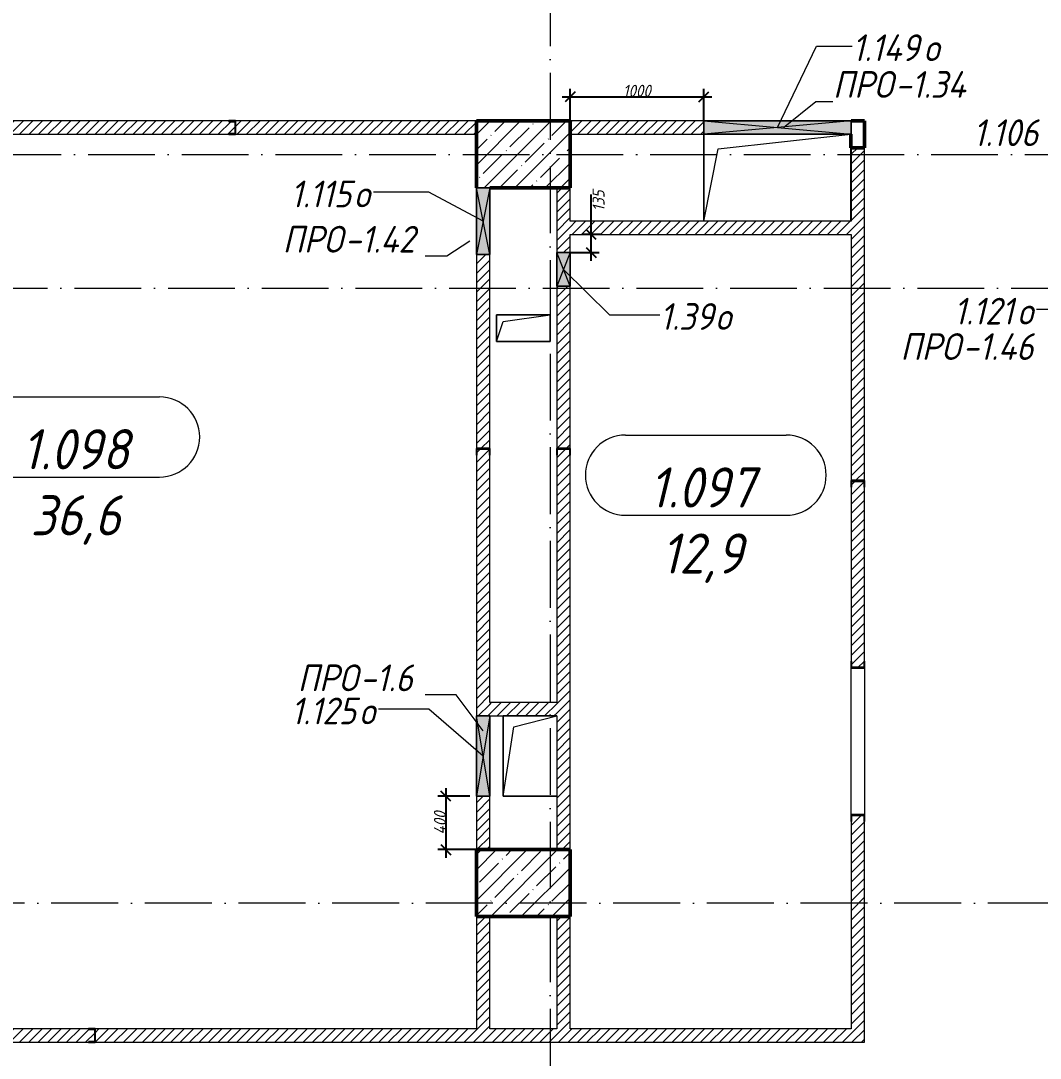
# Model space of a CAD drawing. Header units: millimetres. Extents: x -12989 to 629078, y -109036 to 555275.
# Drawn here: x 598158 to 605777, y 334713 to 342472 of the extents above; entities that cross this region are included whole.
import ezdxf

# ---------------------------------------------------------------- set-up
doc = ezdxf.new("R2010")
doc.units = ezdxf.units.MM
doc.linetypes.add('50_200_ШТРИХ_1Т_ш5_п1_п1_', pattern=[700, 500, -100, 0, -100])
for name, color, linetype, lineweight in [('A-____-____-DIMS', 7, 'Continuous', 9), ('A-DETL-GENF-OTLN', 7, 'Continuous', 9), ('A-FLOR-____-OTLN', 7, 'Continuous', 9), ('A-GENM-____-IDEN', 7, 'Continuous', 9), ('A-GENM-____-MCUT', 7, 'Continuous', 25), ('A-GENM-____-OTLN', 7, 'Continuous', 9), ('A-GENM-____-OTLN-1', 7, 'Continuous', 25), ('A-GLAZ-____-IDEN', 7, 'Continuous', 9), ('A-GLAZ-____-OTLN', 7, 'Continuous', 9), ('A-WALL-____-PATT-1', 7, 'Continuous', 9), ('A-WALL-FNSH-MCUT-1', 7, 'Continuous', 9), ('I-WALL-____-OTLN', 7, 'Continuous', 9), ('S-COLS-____-MCUT', 7, 'Continuous', 50), ('S-COLS-____-OTLN', 7, 'Continuous', 9), ('S-GRID-____-OTLN-1', 7, '50_200_ШТРИХ_1Т_ш5_п1_п1_', 9)]:
    doc.layers.add(name, color=color, linetype=linetype, lineweight=lineweight)
doc.layers.add('A-AREA-IDEN-1', color=7, linetype='Continuous', lineweight=9, true_color=0xaaaaaa)
doc.styles.add('ISOCPEUR_I', font='isocpeui.ttf', dxfattribs={"width": 0.9, "height": 2.5})
doc.styles.add('ISOCPEUR_I_11', font='isocpeui.ttf', dxfattribs={"width": 0.9, "height": 200})
doc.styles.add('ISOCPEUR_I_7', font='isocpeui.ttf', dxfattribs={"width": 0.9, "height": 90})
doc.dimstyles.new('ISO-1_8_0_9К_СРЕДНИЙ_Кладочные_1', dxfattribs={"dimscale": 304.8, "dimtxt": 89.638306, "dimasz": 0.246063, "dimexe": 0.19685, "dimexo": 0, "dimgap": 0, "dimtad": 1, "dimdec": 3, "dimrnd": 0.001, "dimdsep": 46, "dimtxsty": 'ISOCPEUR_I_7', "dimblk1": 'OBLIQUE', "dimblk2": 'OBLIQUE', "dimsah": 1, "dimcen": 0.09, "dimdle": 0.19685, "dimazin": 0, "dimtfac": 1, "dimtdec": 4, "dimtix": 1, "dimtmove": 0, "dimatfit": 3, "dimfxl": 1, "dimtvp": 1, "dimtolj": 1, "dimtzin": 0, "dimarcsym": 2})
doc.dimstyles.new('ISO-1_8_0_9К_СРЕДНИЙ_Кладочные_2', dxfattribs={"dimscale": 304.8, "dimtxt": 89.638306, "dimasz": 0.246063, "dimexe": 0.19685, "dimexo": 0, "dimgap": 0, "dimtad": 1, "dimdec": 3, "dimrnd": 0.001, "dimdsep": 46, "dimtxsty": 'ISOCPEUR_I_7', "dimblk1": 'OBLIQUE', "dimblk2": 'OBLIQUE', "dimsah": 1, "dimcen": 0.09, "dimdle": 0.19685, "dimazin": 0, "dimtfac": 1, "dimtdec": 4, "dimtix": 1, "dimtmove": 1, "dimatfit": 3, "dimfxl": 1, "dimtvp": 1, "dimtolj": 1, "dimtzin": 0, "dimarcsym": 2})
pattern_1 = [(45, (513013.31, 265891.49), (-35.35534, 35.35534), [])]

# ---------------------------------------------------------------- blocks, each defined once
blk = doc.blocks.new('BSC_Колонна _Прямоугольная - 500х700-V156-АР1_План отверстий 1 этажа в осях 1-64_Ю-ЯЯ')
at = {"layer": 'S-COLS-____-OTLN'}
h = blk.add_hatch(dxfattribs=at)
h.set_pattern_fill('FP_168', color=256, style=0, pattern_type=2)
h.set_pattern_definition([(315, (-70131.04, 88900), (114.04925, 114.04925), []), (315, (-70131.04, 88785.95), (114.04925, 114.04925), [201.613, -40.323, 3.353, -36.97])])
h.paths.add_polyline_path([(-250, -350), (250, -350), (250, 350), (-250, 350)], flags=0)
at = {"layer": 'S-COLS-____-MCUT'}
for p, q in [((250, 350), (-250, 350)), ((-250, 350), (-250, -350)), ((250, -350), (250, 350)), ((-250, -350), (250, -350))]:
    blk.add_line(p, q, dxfattribs=at)
blk = doc.blocks.new('BSC_Колонна _Прямоугольная - 500х700-V159-АР1_План отверстий 1 этажа в осях 1-64_Ю-ЯЯ')
at = {"layer": 'S-COLS-____-OTLN'}
h = blk.add_hatch(dxfattribs=at)
h.set_pattern_fill('FP_171', color=256, style=0, pattern_type=2)
h.set_pattern_definition([(315, (-75581.04, 88900), (114.04925, 114.04925), []), (315, (-75581.04, 88785.95), (114.04925, 114.04925), [201.613, -40.323, 3.353, -36.97])])
h.paths.add_polyline_path([(-250, 350), (-250, -350), (250, -350), (250, 350)], flags=0)
at = {"layer": 'S-COLS-____-MCUT'}
for p, q in [((250, 350), (-250, 350)), ((250, -350), (250, 350)), ((-250, 250), (-250, -350)), ((-250, -350), (250, -350))]:
    blk.add_line(p, q, dxfattribs=at)
blk = doc.blocks.new('154_Фахверк_СКБ_Швеллер - Тип_100_4010-27789772-АР1_План отверстий 1 этажа в осях 1-64_Ю-ЯЯ')
at = {"layer": 'A-GENM-____-MCUT'}
for p, q in [((175, 50), (125, 50)), ((125, 50), (125, -50)), ((128, 47), (175, 47)), ((128, -47), (128, 47)), ((175, 47), (175, 50)), ((125, -50), (175, -50)), ((175, -47), (128, -47)), ((175, -50), (175, -47))]:
    blk.add_line(p, q, dxfattribs=at)
blk = doc.blocks.new('154_Фахверк_СКБ_Швеллер - Тип_100_3600-27825154-АР1_План отверстий 1 этажа в осях 1-64_Ю-ЯЯ')
at = {"layer": 'A-GENM-____-MCUT'}
for p, q in [((175, 50), (125, 50)), ((125, 50), (125, -50)), ((128, 47), (175, 47)), ((128, -47), (128, 47)), ((175, 47), (175, 50)), ((125, -50), (175, -50)), ((175, -47), (128, -47)), ((175, -50), (175, -47))]:
    blk.add_line(p, q, dxfattribs=at)
blk = doc.blocks.new('AR_Отверстие прямоугольное _в плите_ - AR_Отверстие прямоугольное _в плите_-30602863-АР1_План отверстий 1 этажа в осях 1-64_Ю-ЯЯ')
at = {"layer": 'A-GENM-____-OTLN'}
for p, q in [((-550, 325), (-550, -325)), ((-441.7, 216.7), (550, 325)), ((-550, -325), (-441.7, 216.7)), ((550, -325), (550, 225))]:
    blk.add_line(p, q, dxfattribs=at)
blk = doc.blocks.new('AR_Отверстие прямоугольное _в плите_ - AR_Отверстие прямоугольное _в плите_-30552564-АР1_План отверстий 1 этажа в осях 1-64_Ю-ЯЯ')
at = {"layer": 'A-GENM-____-OTLN'}
for p, q in [((200, 300), (-200, 300)), ((-200, 300), (-200, -300)), ((-120, 220), (200, 300)), ((-200, -300), (-120, 220)), ((-200, -300), (200, -300))]:
    blk.add_line(p, q, dxfattribs=at)
blk = doc.blocks.new('AR_Отверстие прямоугольное _в плите_ - AR_Отверстие прямоугольное _в плите_-V188-АР1_План отверстий 1 этажа в осях 1-64_Ю-ЯЯ')
at = {"layer": 'A-GENM-____-OTLN'}
for p, q in [((200, 100), (-200, 100)), ((-200, 100), (-200, -100)), ((-150, 50), (200, 100)), ((200, -100), (200, 100)), ((-200, -100), (-150, 50)), ((-200, -100), (200, -100))]:
    blk.add_line(p, q, dxfattribs=at)
blk = doc.blocks.new('AR_Отверстие прямоугольное _в стене__БезПР - AR_Отверстие прямоугольное _в стене__БезПР-36428202-АР1_План отверстий 1 этажа в осях 1-64_Ю-ЯЯ')
at = {"layer": 'A-GLAZ-____-OTLN'}
blk.add_hatch(color=256, dxfattribs=at).paths.add_polyline_path([(-125, -50), (125, -50), (125, 50), (-125, 50)], flags=0)
at = {"layer": 'A-DETL-GENF-OTLN'}
for p, q in [((-125, -50), (-125, 50)), ((-125, 50), (125, 50)), ((125, 50), (-125, -50)), ((-125, 50), (125, -50)), ((125, 50), (-125, 50)), ((-125, 50), (-125, -50)), ((125, 50), (125, -50)), ((125, -50), (125, 50)), ((125, -50), (-125, -50)), ((-125, -50), (125, -50))]:
    blk.add_line(p, q, dxfattribs=at)
blk = doc.blocks.new('AR_Отверстие прямоугольное _в стене_ - AR_Отверстие прямоугольное _в стене__ОВ-36720635-АР1_План отверстий 1 этажа в осях 1-64_Ю-ЯЯ')
at = {"layer": 'A-GLAZ-____-OTLN'}
blk.add_hatch(color=256, dxfattribs=at).paths.add_polyline_path([(250, -50), (250, 50), (-250, 50), (-250, -50)], flags=0)
at = {"layer": 'A-DETL-GENF-OTLN'}
for p, q in [((-250, -50), (-250, 50)), ((-250, 50), (250, 50)), ((250, 50), (-250, -50)), ((-250, 50), (250, -50)), ((250, 50), (-250, 50)), ((-250, 50), (-250, -50)), ((250, 50), (250, -50)), ((250, -50), (250, 50)), ((250, -50), (-250, -50)), ((-250, -50), (250, -50))]:
    blk.add_line(p, q, dxfattribs=at)
blk = doc.blocks.new('AR_Отверстие прямоугольное _в стене_ - AR_Отверстие прямоугольное _в стене__ОВ-36787329-АР1_План отверстий 1 этажа в осях 1-64_Ю-ЯЯ')
at = {"layer": 'A-GLAZ-____-OTLN'}
blk.add_hatch(color=256, dxfattribs=at).paths.add_polyline_path([(550, -50), (550, 50), (-550, 50), (-550, -50)], flags=0)
at = {"layer": 'A-DETL-GENF-OTLN'}
for p, q in [((-550, -50), (-550, 50)), ((-550, 50), (550, 50)), ((550, 50), (-550, -50)), ((-550, 50), (550, -50)), ((550, 50), (-550, 50)), ((-550, 50), (-550, -50)), ((550, 50), (550, -50)), ((550, -50), (550, 50)), ((550, -50), (-550, -50)), ((-550, -50), (550, -50))]:
    blk.add_line(p, q, dxfattribs=at)
blk = doc.blocks.new('AR_Отверстие прямоугольное _в стене_ - AR_Отверстие прямоугольное _в стене__ОВ-36719947-АР1_План отверстий 1 этажа в осях 1-64_Ю-ЯЯ')
at = {"layer": 'A-GLAZ-____-OTLN'}
blk.add_hatch(color=256, dxfattribs=at).paths.add_polyline_path([(300, 50), (-300, 50), (-300, -50), (300, -50)], flags=0)
at = {"layer": 'A-DETL-GENF-OTLN'}
for p, q in [((-300, -50), (-300, 50)), ((-300, 50), (300, 50)), ((300, 50), (-300, -50)), ((-300, 50), (300, -50)), ((300, 50), (-300, 50)), ((-300, 50), (-300, -50)), ((300, 50), (300, -50)), ((300, -50), (300, 50)), ((300, -50), (-300, -50)), ((-300, -50), (300, -50))]:
    blk.add_line(p, q, dxfattribs=at)
blk = doc.blocks.new('BSC_Колонна _Прямоугольная1 - 200х100 _металл_-V253-АР1_План отверстий 1 этажа в осях 1-64_Ю-ЯЯ')
at = {"layer": 'S-COLS-____-MCUT'}
for p, q in [((100, 50), (-100, 50)), ((-100, 50), (-100, -49.5)), ((100, -50), (100, 50)), ((0, -50), (100, -50))]:
    blk.add_line(p, q, dxfattribs=at)
blk = doc.blocks.new('_Oblique')
at = {"color": 0, "linetype": 'ByBlock', "lineweight": -2}
blk.add_line((-0.5, -0.5), (0.5, 0.5), dxfattribs=at)
blk = doc.blocks.new('*D5688')
at = {"layer": 'A-____-____-DIMS', "color": 0, "lineweight": -2, "transparency": 16777216}
for p, q in [((602420, 340872.5), (602420, 341171.4)), ((602500.4, 340872.5), (602360, 340872.5)), ((602420, 340677.5), (602420, 340872.5)), ((602263.3, 340737.5), (602480, 340737.5))]:
    blk.add_line(p, q, dxfattribs=at)
at = {"layer": 'Defpoints', "color": 0, "transparency": 16777216}
for p in [(602420, 340872.5), (602500.4, 340872.5), (602263.3, 340737.5)]:
    blk.add_point(p, dxfattribs=at)
at = {"layer": 'A-____-____-DIMS', "color": 0, "lineweight": -2, "transparency": 16777216, "xscale": 75, "yscale": 75, "zscale": 75}
for p, rotation in [((602420, 340872.5), 90), ((602420, 340737.5), 270)]:
    blk.add_blockref('_Oblique', p, dxfattribs=dict(at, rotation=rotation))
at = {"layer": 'A-____-____-DIMS', "color": 0, "transparency": 16777216, "insert": (602431.3, 341047.3), "char_height": 90, "width": 368.207, "attachment_point": 1, "rotation": 90, "line_spacing_factor": 1.149209, "style": 'ISOCPEUR_I_7'}
blk.add_mtext('\\A1;135', dxfattribs=at)
blk = doc.blocks.new('*D5689')
at = {"layer": 'A-____-____-DIMS', "color": 0, "lineweight": -2, "transparency": 16777216}
for p, q in [((601335.7, 336732.5), (601335.7, 336212.5)), ((601513.3, 336672.5), (601275.7, 336672.5)), ((601563.3, 336272.5), (601275.7, 336272.5))]:
    blk.add_line(p, q, dxfattribs=at)
at = {"layer": 'Defpoints', "color": 0, "transparency": 16777216}
for p in [(601513.3, 336672.5), (601335.7, 336272.5), (601563.3, 336272.5)]:
    blk.add_point(p, dxfattribs=at)
at = {"layer": 'A-____-____-DIMS', "color": 0, "lineweight": -2, "transparency": 16777216, "xscale": 75, "yscale": 75, "zscale": 75}
for p, rotation in [((601335.7, 336672.5), 90), ((601335.7, 336272.5), 270)]:
    blk.add_blockref('_Oblique', p, dxfattribs=dict(at, rotation=rotation))
at = {"layer": 'A-____-____-DIMS', "color": 0, "transparency": 16777216, "insert": (601290.7, 336472.5), "char_height": 90, "width": 426.127, "attachment_point": 5, "rotation": 90, "style": 'ISOCPEUR_I_7'}
blk.add_mtext('\\A1;400', dxfattribs=at)
blk = doc.blocks.new('*D5690')
at = {"layer": 'A-____-____-DIMS', "color": 0, "lineweight": -2, "transparency": 16777216}
for p, q in [((602263.3, 341722.5), (602263.3, 341963)), ((603263.3, 341705.6), (603263.3, 341963)), ((602203.3, 341903), (603323.3, 341903))]:
    blk.add_line(p, q, dxfattribs=at)
at = {"layer": 'Defpoints', "color": 0, "transparency": 16777216}
for p in [(603263.3, 341903), (602263.3, 341722.5), (603263.3, 341705.6)]:
    blk.add_point(p, dxfattribs=at)
at = {"layer": 'A-____-____-DIMS', "color": 0, "lineweight": -2, "transparency": 16777216, "xscale": 75, "yscale": 75, "zscale": 75, "rotation": 180}
blk.add_blockref('_Oblique', (602263.3, 341903), dxfattribs=at)
at = {"layer": 'A-____-____-DIMS', "color": 0, "lineweight": -2, "transparency": 16777216, "xscale": 75, "yscale": 75, "zscale": 75}
blk.add_blockref('_Oblique', (603263.3, 341903), dxfattribs=at)
at = {"layer": 'A-____-____-DIMS', "color": 0, "transparency": 16777216, "insert": (602763.3, 341948), "char_height": 90, "width": 504.733, "attachment_point": 5, "style": 'ISOCPEUR_I_7'}
blk.add_mtext('\\A1;1000', dxfattribs=at)
blk = doc.blocks.new('AAR_СКБ_Марка_помещения_1_5 ммп - Номер _ Площадь-27962135-АИ_План этажа_Стены_1')
at = {"layer": 'A-AREA-IDEN-1'}
for p, q in [((-2.987, 3), (3.013, 3)), ((-2.987, 0), (3.013, 0))]:
    blk.add_line(p, q, dxfattribs=at)
for centre, start, end in [((-2.987, 1.5), 90, 270), ((3.013, 1.5), 270, 90)]:
    blk.add_arc(centre, 1.5, start, end, dxfattribs=at)

msp = doc.modelspace()

# ---------------------------------------------------------------- hatches: boundary and pattern name
at = {"layer": 'A-WALL-____-PATT-1'}
h = msp.add_hatch(dxfattribs=at)
h.set_pattern_fill('FP_5', color=256, style=0, pattern_type=2)
h.set_pattern_definition(pattern_1)
h.paths.add_polyline_path([(601372.9355, 341622.5335), (601563.3109, 341622.5335), (601563.3109, 341722.5335), (599763.3109, 341722.5335), (599763.3109, 341622.5335)], flags=0)
h.paths.add_polyline_path([(599713.3109, 341622.5335), (599713.3109, 341625.5335), (599760.3109, 341625.5335), (599760.3109, 341719.5335), (599713.3109, 341719.5335), (599713.3109, 341722.5335), (597963.3109, 341722.5335), (597963.3109, 341719.5335), (597916.3109, 341719.5335), (597916.3109, 341625.5335), (597963.3109, 341625.5335), (597963.3109, 341622.5335)], flags=0)
h.paths.add_polyline_path([(596763.3109, 341622.5335), (596763.3109, 341625.5335), (596810.3109, 341625.5335), (596810.3109, 341719.5335), (596763.3109, 341719.5335), (596763.3109, 341722.5335), (596513.3109, 341722.5335), (596513.3109, 341622.5335)], flags=0)
h = msp.add_hatch(dxfattribs=at)
h.set_pattern_fill('FP_5', color=256, style=0, pattern_type=2)
h.set_pattern_definition(pattern_1)
h.paths.add_polyline_path([(603263.3109, 341622.5335), (603263.3109, 341722.5335), (602263.3109, 341722.5335), (602263.3109, 341622.5335), (603140.4362, 341622.5335)], flags=0)
h = msp.add_hatch(dxfattribs=at)
h.set_pattern_fill('FP_5', color=256, style=0, pattern_type=2)
h.set_pattern_definition(pattern_1)
h.paths.add_polyline_path([(604363.3109, 334832.5335), (604463.3109, 334832.5335), (604463.3109, 336482.5335), (604460.3109, 336482.5335), (604460.3109, 336529.5335), (604366.3109, 336529.5335), (604366.3109, 336482.5335), (604363.3109, 336482.5335), (604363.3109, 334932.5335)], flags=0)
h.paths.add_polyline_path([(604366.3109, 337635.5335), (604460.3109, 337635.5335), (604460.3109, 337682.5335), (604463.3109, 337682.5335), (604463.3109, 338982.5335), (604460.3109, 338982.5335), (604460.3109, 339029.5335), (604366.3109, 339029.5335), (604366.3109, 338982.5335), (604363.3109, 338982.5335), (604363.3109, 337682.5335), (604366.3109, 337682.5335)], flags=0)
h.paths.add_polyline_path([(604463.3109, 339032.5335), (604462.8208, 341522.5335), (604363.3109, 341522.5335), (604363.3109, 339032.5335), (604460.3109, 339032.5335)], flags=0)
h = msp.add_hatch(dxfattribs=at)
h.set_pattern_fill('FP_5', color=256, style=0, pattern_type=2)
h.set_pattern_definition(pattern_1)
h.paths.add_polyline_path([(602163.3109, 336272.5335), (602263.3109, 336272.5335), (602263.3109, 339222.5335), (602260.3109, 339222.5335), (602260.3109, 339269.5335), (602166.3109, 339269.5335), (602166.3109, 339222.5335), (602163.3109, 339222.5335), (602163.3109, 337272.5335)], flags=0)
h.paths.add_polyline_path([(602217.5966, 339272.5335), (602263.3109, 339272.5335), (602263.3109, 340487.5335), (602163.3109, 340487.5335), (602163.3109, 339272.5335), (602166.3109, 339272.5335)], flags=0)
h.paths.add_polyline_path([(602163.3109, 340737.5335), (602263.3109, 340737.5335), (602263.3109, 341222.5335), (602163.3109, 341222.5335)], flags=0)
h = msp.add_hatch(dxfattribs=at)
h.set_pattern_fill('FP_5', color=256, style=0, pattern_type=2)
h.set_pattern_definition(pattern_1)
h.paths.add_polyline_path([(602263.3109, 340872.5335), (604363.3109, 340872.5335), (604363.3109, 340972.5335), (602263.3109, 340972.5335)], flags=0)
h = msp.add_hatch(dxfattribs=at)
h.set_pattern_fill('FP_5', color=256, style=0, pattern_type=2)
h.set_pattern_definition(pattern_1)
h.paths.add_polyline_path([(601563.3109, 336272.5335), (601663.3109, 336272.5335), (601663.3109, 336672.5335), (601563.3109, 336672.5335)], flags=0)
h.paths.add_polyline_path([(601654.22, 337272.5335), (601663.3109, 337272.5335), (601663.3109, 339222.5335), (601660.3109, 339222.5335), (601660.3109, 339269.5335), (601566.3109, 339269.5335), (601566.3109, 339222.5335), (601563.3109, 339222.5335), (601563.3109, 337272.5335), (601566.3109, 337272.5335)], flags=0)
h.paths.add_polyline_path([(601613.9602, 339272.5335), (601663.3109, 339272.5335), (601663.3109, 340722.5335), (601563.3109, 340722.5335), (601563.3109, 339272.5335), (601566.3109, 339272.5335)], flags=0)
h = msp.add_hatch(dxfattribs=at)
h.set_pattern_fill('FP_5', color=256, style=0, pattern_type=2)
h.set_pattern_definition(pattern_1)
h.paths.add_polyline_path([(601663.3109, 337272.5335), (602163.3109, 337272.5335), (602163.3109, 337372.5335), (601663.3109, 337372.5335)], flags=0)
h = msp.add_hatch(dxfattribs=at)
h.set_pattern_fill('FP_5', color=256, style=0, pattern_type=2)
h.set_pattern_definition(pattern_1)
h.paths.add_polyline_path([(601663.3109, 334932.5335), (601663.3109, 335772.5335), (601563.3109, 335772.5335), (601563.3109, 334932.5335)], flags=0)
h = msp.add_hatch(dxfattribs=at)
h.set_pattern_fill('FP_5', color=256, style=0, pattern_type=2)
h.set_pattern_definition(pattern_1)
h.paths.add_polyline_path([(602263.3109, 334932.5335), (602263.3109, 335772.186), (602163.3109, 335772.186), (602163.3109, 334932.5335)], flags=0)
h = msp.add_hatch(dxfattribs=at)
h.set_pattern_fill('FP_5', color=256, style=0, pattern_type=2)
h.set_pattern_definition(pattern_1)
h.paths.add_polyline_path([(604363.3109, 334832.5335), (604363.3109, 334932.5335), (598713.3109, 334932.5335), (598713.3109, 334832.5335), (601372.9355, 334832.5335)], flags=0)
h.paths.add_polyline_path([(598663.3109, 334832.5335), (598663.3109, 334835.5335), (598710.3109, 334835.5335), (598710.3109, 334929.5335), (598663.3109, 334929.5335), (598663.3109, 334932.5335), (595813.3109, 334932.5335), (595813.3109, 334832.5335), (597837.9342, 334832.5335)], flags=0)

# ---------------------------------------------------------------- linework, layer by layer
at = {"layer": 'A-FLOR-____-OTLN'}
for p, q in [((603262.8018, 340972.5335), (603262.8018, 341622.5335)), ((604362.8018, 341522.5335), (604362.8018, 340972.5335)), ((601713.3109, 340272.5335), (602113.3109, 340272.5335)), ((601713.3109, 340072.5335), (601713.3109, 340272.5335)), ((602113.3109, 340272.5335), (602113.3109, 340072.5335)), ((602113.3109, 340072.5335), (601713.3109, 340072.5335)), ((601763.3109, 337272.186), (602163.3109, 337272.186)), ((601763.3109, 336672.186), (601763.3109, 337272.186)), ((602163.3109, 336672.186), (601763.3109, 336672.186))]:
    msp.add_line(p, q, dxfattribs=at)
at = {"layer": 'A-GENM-____-IDEN'}
for p, q in [((603859.0171, 341672.5335), (604098.9303, 341868.2377)), ((604098.9303, 341868.2377), (604228.0097, 341868.2377)), ((601513.3109, 340822.5335), (601341.0122, 340710.5138)), ((601341.0122, 340710.5138), (601180.8351, 340710.5138)), ((601411.7738, 337430.3192), (601180.4272, 337430.3192)), ((601613.3109, 337161.0946), (601411.7738, 337430.3192))]:
    msp.add_line(p, q, dxfattribs=at)
at = {"layer": 'A-GLAZ-____-IDEN'}
for p, q in [((603813.3109, 341672.5335), (604103.9894, 342282.3352)), ((604103.9894, 342282.3352), (604371.7097, 342282.3352)), ((601206.498, 341188.7622), (600792.871, 341188.7622)), ((601613.3109, 340972.5335), (601206.498, 341188.7622)), ((602213.3109, 340612.5335), (602558.553, 340272.3239)), ((602558.553, 340272.3239), (602933.9603, 340272.3239)), ((605887.0319, 340312.3239), (605749.9494, 340312.3239)), ((601206.498, 337322.3301), (600832.0237, 337322.3301)), ((601613.3109, 336972.5335), (601206.498, 337322.3301))]:
    msp.add_line(p, q, dxfattribs=at)
at = {"layer": 'A-WALL-FNSH-MCUT-1'}
for p, q in [((599713.3109, 341722.5335), (597963.3109, 341722.5335)), ((601563.3109, 341722.5335), (599763.3109, 341722.5335)), ((603263.3109, 341722.5335), (602263.3109, 341722.5335)), ((604463.3109, 339032.5335), (604463.3109, 341722.5335)), ((597963.3109, 341622.5335), (599713.3109, 341622.5335)), ((599763.3109, 341622.5335), (601563.3109, 341622.5335)), ((602263.3109, 341622.5335), (603263.3109, 341622.5335)), ((604363.3109, 341522.5335), (604363.3109, 340972.5335)), ((602163.3109, 341222.5335), (602163.3109, 340737.5335)), ((602263.3109, 340972.5335), (602263.3109, 341222.5335)), ((604363.3109, 340972.5335), (602263.3109, 340972.5335)), ((602263.3109, 340737.5335), (602263.3109, 340872.5335)), ((602263.3109, 340872.5335), (604363.3109, 340872.5335)), ((604363.3109, 340872.5335), (604363.3109, 339032.5335)), ((601563.3109, 340722.5335), (601563.3109, 339272.5335)), ((601663.3109, 339272.5335), (601663.3109, 340722.5335)), ((602163.3109, 340487.5335), (602163.3109, 339272.5335)), ((602263.3109, 339272.5335), (602263.3109, 340487.5335)), ((601563.3109, 339222.5335), (601563.3109, 337272.5335)), ((601663.3109, 337372.5335), (601663.3109, 339222.5335)), ((602163.3109, 339222.5335), (602163.3109, 337372.5335)), ((602263.3109, 336272.5335), (602263.3109, 339222.5335)), ((604363.3109, 338982.5335), (604363.3109, 337682.5335)), ((604463.3109, 337682.5335), (604463.3109, 338982.5335)), ((602163.3109, 337372.5335), (601663.3109, 337372.5335)), ((601663.3109, 337272.5335), (602163.3109, 337272.5335)), ((602163.3109, 337272.5335), (602163.3109, 336272.5335)), ((601563.3109, 336672.5335), (601563.3109, 336272.5335)), ((601663.3109, 336272.5335), (601663.3109, 336672.5335)), ((604363.3109, 336482.5335), (604363.3109, 334932.5335)), ((604463.3109, 334832.5335), (604463.3109, 336482.5335)), ((601563.3109, 335772.5335), (601563.3109, 334932.5335)), ((601663.3109, 334932.5335), (601663.3109, 335772.5335)), ((602163.3109, 335772.186), (602163.3109, 334932.5335)), ((602263.3109, 335772.186), (602163.3109, 335772.186)), ((602263.3109, 334932.5335), (602263.3109, 335772.186)), ((598663.3109, 334932.5335), (595913.3109, 334932.5335)), ((601563.3109, 334932.5335), (598713.3109, 334932.5335)), ((602163.3109, 334932.5335), (601663.3109, 334932.5335)), ((604363.3109, 334932.5335), (602263.3109, 334932.5335)), ((595813.3109, 334832.5335), (598663.3109, 334832.5335)), ((598713.3109, 334832.5335), (604463.3109, 334832.5335))]:
    msp.add_line(p, q, dxfattribs=at)
at = {"layer": 'I-WALL-____-OTLN'}
for p, q in [((604363.3109, 336532.5335), (604363.3109, 337632.5335)), ((604463.3109, 337632.5335), (604463.3109, 336532.5335))]:
    msp.add_line(p, q, dxfattribs=at)
at = {"layer": 'S-GRID-____-OTLN-1'}
for p, q in [((602113.3109, 356784.3429), (602113.3109, 305473.1205)), ((562255.3286, 341472.5335), (617087.7175, 341472.5335)), ((547450.7569, 340472.5335), (617087.7175, 340472.5335)), ((617087.7175, 335872.5335), (562255.3286, 335872.5335))]:
    msp.add_line(p, q, dxfattribs=at)

# ---------------------------------------------------------------- block references
at = {"layer": 'A-AREA-IDEN-1', "xscale": 199.9999999999999, "yscale": 199.9999999999999, "zscale": 199.9999999999999}
for p in [(598592.4404, 339058.8634), (603275.0374, 338773.1198)]:
    msp.add_blockref('AAR_СКБ_Марка_помещения_1_5 ммп - Номер _ Площадь-27962135-АИ_План этажа_Стены_1', p, dxfattribs=at)
at = {"layer": 'A-GENM-____-OTLN'}
for name, p in [('AR_Отверстие прямоугольное _в плите_ - AR_Отверстие прямоугольное _в плите_-30602863-АР1_План отверстий 1 этажа в осях 1-64_Ю-ЯЯ', (603812.8018, 341297.5335)), ('AR_Отверстие прямоугольное _в плите_ - AR_Отверстие прямоугольное _в плите_-V188-АР1_План отверстий 1 этажа в осях 1-64_Ю-ЯЯ', (601913.3109, 340172.5335)), ('AR_Отверстие прямоугольное _в плите_ - AR_Отверстие прямоугольное _в плите_-30552564-АР1_План отверстий 1 этажа в осях 1-64_Ю-ЯЯ', (601963.3109, 336972.186))]:
    msp.add_blockref(name, p, dxfattribs=at)
at = {"layer": 'A-GENM-____-OTLN-1'}
for name, p, rotation in [('154_Фахверк_СКБ_Швеллер - Тип_100_3600-27825154-АР1_План отверстий 1 этажа в осях 1-64_Ю-ЯЯ', (599888.3109, 341672.5335), 180), ('154_Фахверк_СКБ_Швеллер - Тип_100_4010-27789772-АР1_План отверстий 1 этажа в осях 1-64_Ю-ЯЯ', (601613.3109, 339397.5335), 270), ('154_Фахверк_СКБ_Швеллер - Тип_100_4010-27789772-АР1_План отверстий 1 этажа в осях 1-64_Ю-ЯЯ', (602213.3109, 339397.5335), 269.9999999999998), ('154_Фахверк_СКБ_Швеллер - Тип_100_4010-27789772-АР1_План отверстий 1 этажа в осях 1-64_Ю-ЯЯ', (604413.3109, 339157.5335), 269.9999999999998), ('154_Фахверк_СКБ_Швеллер - Тип_100_4010-27789772-АР1_План отверстий 1 этажа в осях 1-64_Ю-ЯЯ', (604413.3109, 337507.5335), 89.99999999999986), ('154_Фахверк_СКБ_Швеллер - Тип_100_4010-27789772-АР1_План отверстий 1 этажа в осях 1-64_Ю-ЯЯ', (604413.3109, 336657.5335), 269.9999999999998), ('154_Фахверк_СКБ_Швеллер - Тип_100_4010-27789772-АР1_План отверстий 1 этажа в осях 1-64_Ю-ЯЯ', (598838.3109, 334882.5335), 180)]:
    msp.add_blockref(name, p, dxfattribs=dict(at, rotation=rotation))
at = {"layer": 'A-GLAZ-____-OTLN'}
msp.add_blockref('AR_Отверстие прямоугольное _в стене_ - AR_Отверстие прямоугольное _в стене__ОВ-36787329-АР1_План отверстий 1 этажа в осях 1-64_Ю-ЯЯ', (603813.3109, 341672.5335), dxfattribs=at)
for name, p, rotation in [('AR_Отверстие прямоугольное _в стене_ - AR_Отверстие прямоугольное _в стене__ОВ-36720635-АР1_План отверстий 1 этажа в осях 1-64_Ю-ЯЯ', (601613.3109, 340972.5335), 270), ('AR_Отверстие прямоугольное _в стене__БезПР - AR_Отверстие прямоугольное _в стене__БезПР-36428202-АР1_План отверстий 1 этажа в осях 1-64_Ю-ЯЯ', (602213.3109, 340612.5335), 269.9999999999998), ('AR_Отверстие прямоугольное _в стене_ - AR_Отверстие прямоугольное _в стене__ОВ-36719947-АР1_План отверстий 1 этажа в осях 1-64_Ю-ЯЯ', (601613.3109, 336972.5335), 270)]:
    msp.add_blockref(name, p, dxfattribs=dict(at, rotation=rotation))
at = {"layer": 'S-COLS-____-OTLN'}
for name, p, rotation in [('BSC_Колонна _Прямоугольная - 500х700-V159-АР1_План отверстий 1 этажа в осях 1-64_Ю-ЯЯ', (601913.3109, 341472.5335), 89.9999999999999), ('BSC_Колонна _Прямоугольная1 - 200х100 _металл_-V253-АР1_План отверстий 1 этажа в осях 1-64_Ю-ЯЯ', (604412.8208, 341622.5335), 269.9999999999983), ('BSC_Колонна _Прямоугольная - 500х700-V156-АР1_План отверстий 1 этажа в осях 1-64_Ю-ЯЯ', (601913.3109, 336022.5335), 89.9999999999999)]:
    msp.add_blockref(name, p, dxfattribs=dict(at, rotation=rotation))

# ---------------------------------------------------------------- texts
at = {"layer": 'A-AREA-IDEN-1', "char_height": 300, "attachment_point": 8, "line_spacing_factor": 1.139951, "style": 'ISOCPEUR_I'}
for s, insert, width in [('\\pxqc,t8.46667,16.93333,25.4,33.86667,42.33333,50.8,59.26667,67.73333,76.2,84.66667,93.13333,101.6,110.06667,118.53333,127,135.46667,143.93333,152.4,160.86667,169.33333,177.8,186.26667,194.73333,203.2,211.66667,220.13333,228.6,237.06667,245.53333,254,262.46667,270.93333;{1.098}', (598567.0114, 339117.1932), 900), ('\\pxqc,t8.46667,16.93333,25.4,33.86667,42.33333,50.8,59.26667,67.73333,76.2,84.66667,93.13333,101.6,110.06667,118.53333,127,135.46667,143.93333,152.4,160.86667,169.33333,177.8,186.26667,194.73333,203.2,211.66667,220.13333,228.6,237.06667,245.53333,254,262.46667,270.93333;{1.097}', (603249.6084, 338831.4496), 900), ('\\pxqc,t8.46667,16.93333,25.4,33.86667,42.33333,50.8,59.26667,67.73333,76.2,84.66667,93.13333,101.6,110.06667,118.53333,127,135.46667,143.93333,152.4,160.86667,169.33333,177.8,186.26667,194.73333,203.2,211.66667,220.13333,228.6,237.06667,245.53333,254,262.46667,270.93333;{36,6}', (598568.0114, 338553.2453), 754), ('\\pxqc,t8.46667,16.93333,25.4,33.86667,42.33333,50.8,59.26667,67.73333,76.2,84.66667,93.13333,101.6,110.06667,118.53333,127,135.46667,143.93333,152.4,160.86667,169.33333,177.8,186.26667,194.73333,203.2,211.66667,220.13333,228.6,237.06667,245.53333,254,262.46667,270.93333;{12,9}', (603249.6084, 338267.5017), 702)]:
    msp.add_mtext(s, dxfattribs=dict(at, insert=insert, width=width))
at = {"layer": 'A-GENM-____-IDEN', "char_height": 200, "attachment_point": 1, "style": 'ISOCPEUR_I_11'}
for s, insert, width in [('ПРО', (604228.0097, 342095.3538), 562.784625), ('-1.34', (604692.3534, 342095.3538), 692.658), ('ПРО', (600114.8134, 340937.6299), 562.784625), ('-1.42', (600579.1572, 340937.6299), 692.658), ('ПРО', (604731.8437, 340135.0231), 562.784625), ('-1.46', (605196.1875, 340135.0231), 692.658), ('ПРО', (600227.5705, 337657.4354), 562.784625), ('-1.6', (600691.9143, 337657.4354), 505.063125)]:
    msp.add_mtext(s, dxfattribs=dict(at, insert=insert, width=width))
at = {"layer": 'A-GLAZ-____-IDEN', "char_height": 200, "attachment_point": 1, "style": 'ISOCPEUR_I_11'}
for s, insert, width in [('1.149', (604371.7097, 342369.9498), 649.366875), ('\\fISOCPEUR|b0|i1|c204|p34|;\\W.9;о', (604907.4909, 342369.9498), 158.734125), ('1.106', (605276.0597, 341734.4112), 620.506125), ('1.115', (600174.0205, 341276.3768), 577.215), ('\\fISOCPEUR|b0|i1|c204|p34|;\\W.9;о', (600650.2705, 341276.3768), 158.734125), ('1.39', (602933.9603, 340359.9385), 505.063125), ('1.121', (605131.0989, 340399.9385), 577.215), ('\\fISOCPEUR|b0|i1|c204|p34|;\\W.9;о', (605607.3489, 340399.9385), 158.734125), ('\\fISOCPEUR|b0|i1|c204|p34|;\\W.9;о', (603350.6791, 340359.9385), 158.734125), ('1.125', (600177.1705, 337409.9446), 620.506125), ('\\fISOCPEUR|b0|i1|c204|p34|;\\W.9;о', (600689.1393, 337409.9446), 158.734125)]:
    msp.add_mtext(s, dxfattribs=dict(at, insert=insert, width=width))

# ---------------------------------------------------------------- dimensions: what is measured, and where the dimension line sits
at = {"layer": 'A-____-____-DIMS'}
dim = msp.add_linear_dim(base=(603263.3109, 341902.9551), p1=(602263.3109, 341722.5335), p2=(603263.3109, 341705.5832), dimstyle='ISO-1_8_0_9К_СРЕДНИЙ_Кладочные_2', override={"dimpost": '<>', "dimfxl": 1000.143646}, dxfattribs=at)
dim.commit()
dim.dimension.update_dxf_attribs({"geometry": '*D5690', "text_midpoint": (602763.3109, 341947.9551)})
dim = msp.add_linear_dim(base=(602420.0316, 340872.5335), p1=(602263.3109, 340737.5335), p2=(602500.4322, 340872.5335), angle=90, dimstyle='ISO-1_8_0_9К_СРЕДНИЙ_Кладочные_1', override={"dimpost": '<>', "dimfxl": 272.858031}, dxfattribs=at)
dim.commit()
dim.dimension.update_dxf_attribs({"geometry": '*D5688', "text_midpoint": (602491.3362, 341171.3619), "dimtype": 160, "text_rotation": 90})
dim = msp.add_linear_dim(base=(601335.7243, 336272.5335), p1=(601513.3109, 336672.5335), p2=(601563.3109, 336272.5335), angle=90, dimstyle='ISO-1_8_0_9К_СРЕДНИЙ_Кладочные_2', override={"dimpost": '<>', "dimfxl": 403.112887}, dxfattribs=at)
dim.commit()
dim.dimension.update_dxf_attribs({"geometry": '*D5689', "text_midpoint": (601290.7243, 336472.5335)})

doc.saveas('drawing.dxf')
